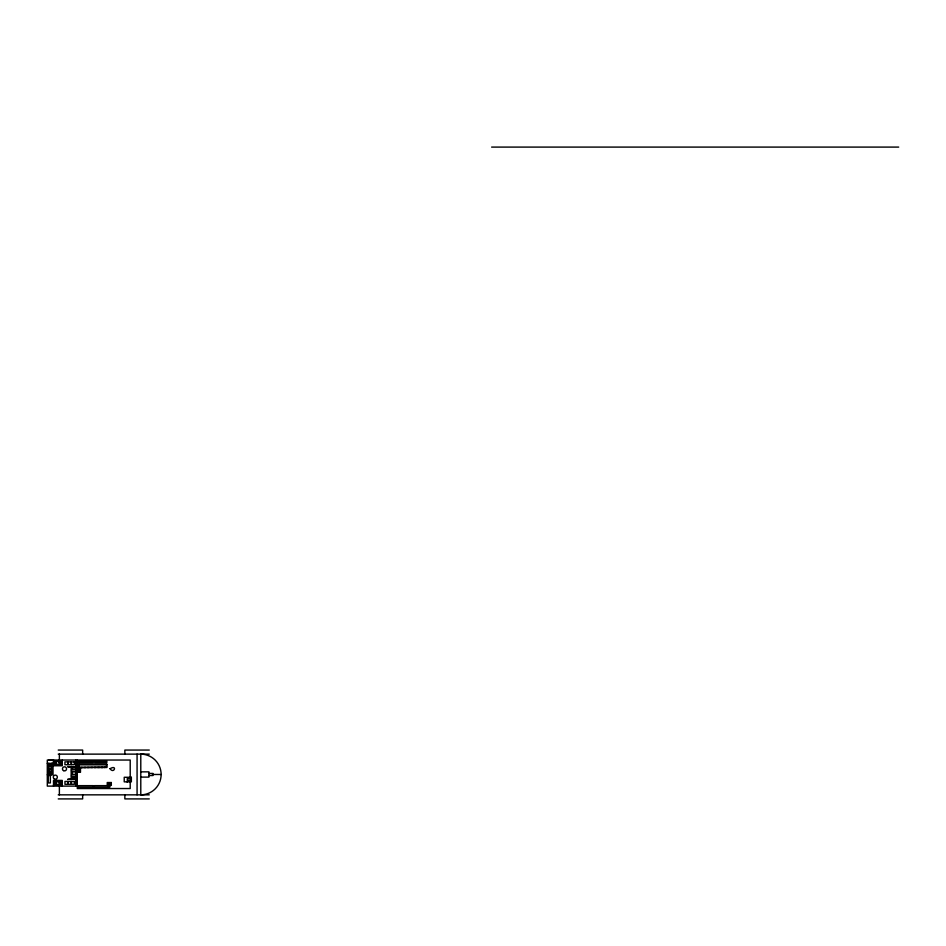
<?xml version="1.0" encoding="UTF-8"?>
<svg xmlns="http://www.w3.org/2000/svg" width="946" height="946" viewBox="0 0 946 946"><rect width="100%" height="100%" fill="white"/><g stroke="black" fill="none" stroke-linecap="round" stroke-linejoin="round"><path stroke-width="1.42" d="M51.592 774.798L51.592 763.363L53.023 763.363L53.023 774.798L47.3 774.798M48.79 760.04L53.532 760.04L53.532 761.471L62.259 761.471M75.727 779.362L67.674 779.362L71.163 778.925L71.163 767.253L67.674 766.816L75.715 766.816L75.727 760.04L75.727 786.114L75.715 767.253L72.334 767.253L72.334 769.11L75.715 769.11M59.539 784.187L59.149 782.732L60.615 782.342L61.147 783.264L60.355 784.293L53.532 784.695L62.259 784.695M104.391 767.502L106.472 767.088L106.472 764.616L78.802 764.616M100.974 767.502L102.901 767.502M90.745 767.502L92.661 767.502M97.568 767.502L99.484 767.502M80.505 767.502L82.432 767.502M491.624 147.091L898.7 147.091M58.238 750.06L82.657 750.06L82.657 754.128M149.279 750.06L124.86 750.06L124.86 754.128M58.238 754.128L149.279 754.128M47.3 763.363L53.023 763.363M62.259 764.333L53.532 764.333L53.532 765.763L62.259 765.763L62.259 760.04M78.802 764.51L106.307 764.51M87.328 767.502L89.255 767.502M79.015 767.502L106.472 767.088M85.838 767.502L83.922 767.502M96.078 767.502L94.151 767.502M75.715 769.547L71.624 769.547L71.624 771.392L75.715 771.392M75.715 771.83L72.334 771.83L72.334 774.325L75.715 774.325M140.788 771.853L148.936 771.853L148.936 777.104L140.788 777.104M148.936 773.438L153.004 773.438L153.004 775.531L148.936 775.531M152.424 774.478L161.139 774.478A20.351 20.351 0 0 0 140.788 754.128L140.788 794.841A20.351 20.351 0 0 0 161.139 774.478M75.727 777.056L72.334 777.056L72.334 778.925L75.715 778.925M127.296 777.849L131.364 777.849M131.364 778.7L127.296 778.7L127.296 780.415L131.364 780.415M131.364 781.278L127.296 781.278L127.296 782.342M53.532 781.834L62.259 781.834M75.727 783.702L77.288 783.702M77.288 786.114L47.3 786.114L47.3 760.04L130.205 760.04L130.205 778.558M58.238 794.841L149.279 794.841M58.238 798.909L82.657 798.909L82.657 794.841M149.279 798.909L124.86 798.909L124.86 794.841M137.075 754.128L137.075 794.841M130.205 781.408L130.205 788.538L77.288 788.538L77.288 760.04M78.802 764.202L78.802 767.502M62.259 786.114L62.259 780.415L53.532 780.415L53.532 786.114M59.373 754.128L59.373 760.04M59.373 786.114L59.373 794.841M56.89 780.415L56.89 781.313M53.532 760.04L53.532 765.763M48.731 763.363L48.731 774.798M94.671 761.246L94.659 762.429L106.886 762.429L106.886 761.246L94.671 761.246M49.121 765.231C50.434 769.323 52.314 762.334 49.121 765.231M49.121 768.802C50.434 772.906 52.314 765.905 49.121 768.802M49.121 772.374C50.434 776.477 52.314 769.488 49.121 772.374M54.679 762.63C55.991 766.721 57.86 759.733 54.679 762.63M54.679 782.992C55.991 787.072 57.86 780.107 54.679 782.992M59.042 762.63C60.355 766.721 62.223 759.733 59.042 762.63M110.032 768.684C113.958 774.478 117.671 764.273 110.032 768.684M80.481 768.199L77.631 768.199L77.631 772.267L80.481 772.267L80.481 768.199M78.695 768.708L77.986 769.405L78.695 768.708M80.126 768.708L79.417 769.405L80.126 768.708M78.695 769.878L77.986 770.635L78.695 769.878M80.126 769.878L79.417 770.635L80.126 769.878M78.707 771.061L77.998 771.759L78.707 771.061M80.126 771.061L79.417 771.759L80.126 771.061M93.323 761.246L78.388 761.246L78.388 762.429L93.323 762.429L93.323 761.246M67.769 761.873L64.919 761.873L64.919 764.723L67.769 764.723L67.769 761.873M71.068 761.873L68.23 761.873L68.23 764.723L71.068 764.723L71.068 761.873M74.344 761.873L71.494 761.873L71.494 764.723L74.344 764.723L74.344 761.873M106.886 764.202L78.388 764.202L78.388 767.502L106.886 767.502L106.886 764.202M75.715 774.762L71.624 774.762L71.624 776.631L75.715 776.631L75.715 774.762M50.351 775.507L48.246 775.507L48.246 782.933L50.351 782.933L50.351 775.507M131.364 777.281L124.222 777.281L124.222 781.845L131.364 781.845L131.364 777.281M67.793 781.455L64.955 781.455L64.955 784.305L67.793 784.305L67.793 781.455M71.104 781.455L68.254 781.455L68.254 784.305L71.104 784.305L71.104 781.455M74.367 781.455L71.518 781.455L71.518 784.305L74.367 784.305L74.367 781.455M111.309 782.531L107.241 782.531L107.241 785.381L111.309 785.381L111.309 782.531M108.447 782.886L107.749 783.607L108.447 782.886M109.665 782.886L108.92 783.607L109.665 782.886M110.8 782.886L110.103 783.607L110.8 782.886M108.447 784.317L107.749 785.026L108.447 784.317M109.665 784.317L108.92 785.026L109.665 784.317M110.8 784.317L110.103 785.026L110.8 784.317M93.323 785.653L78.388 785.653L78.388 787.155L93.323 787.155L93.323 785.653M109.854 785.653L94.446 785.653L94.446 787.155L109.854 787.155L109.854 785.653M63.488 770.623A2.034 2.034 0 0 0 66.551 768.85A2.034 2.034 0 0 0 63.488 767.088A2.034 2.034 0 0 0 63.488 770.623M53.875 778.582A2.034 2.034 0 0 0 57.28 777.671A2.034 2.034 0 0 0 54.785 775.176A2.034 2.034 0 0 0 53.875 778.582"/></g></svg>
